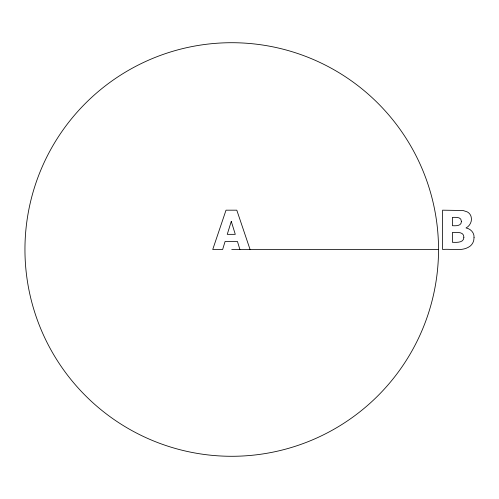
<?xml version="1.0" encoding="UTF-8"?>
<svg xmlns="http://www.w3.org/2000/svg" width="499" height="499" viewBox="0 0 499 499"><rect width="100%" height="100%" fill="white"/><g stroke="black" fill="none" stroke-linecap="round" stroke-linejoin="round"><path stroke-width="0.75" d="M231.742 249.5L438.527 249.5A206.792 206.792 0 0 1 128.343 428.585A206.792 206.792 0 0 1 128.343 70.415A206.792 206.792 0 0 1 438.527 249.5M250.074 249.5L236.794 210.179L226.016 210.179L212.73 249.5L222.635 249.5L225.093 241.472L237.449 241.472L239.907 249.5M474.05 237.455L473.776 240.212A10.504 10.504 0 0 1 469.958 246.275C462.062 251.945 451.501 248.471 442.594 249.5L442.594 210.179L463.053 210.503L467.239 211.894A7.56 7.56 0 0 1 471.175 216.978C472.322 221.375 469.815 226.016 466.022 227.949C470.563 228.798 474.368 232.634 474.05 237.455M463.883 237.274C463.889 243.044 456.354 242.402 452.418 242.289L452.418 232.44C456.398 232.453 463.945 231.33 463.883 237.274M461.4 221.294C461.619 226.178 455.793 225.872 452.418 225.704L452.418 217.383C455.618 217.383 461.319 216.597 461.4 221.294M231.274 221.375L227.257 234.343L235.285 234.343L231.274 221.375"/></g></svg>
